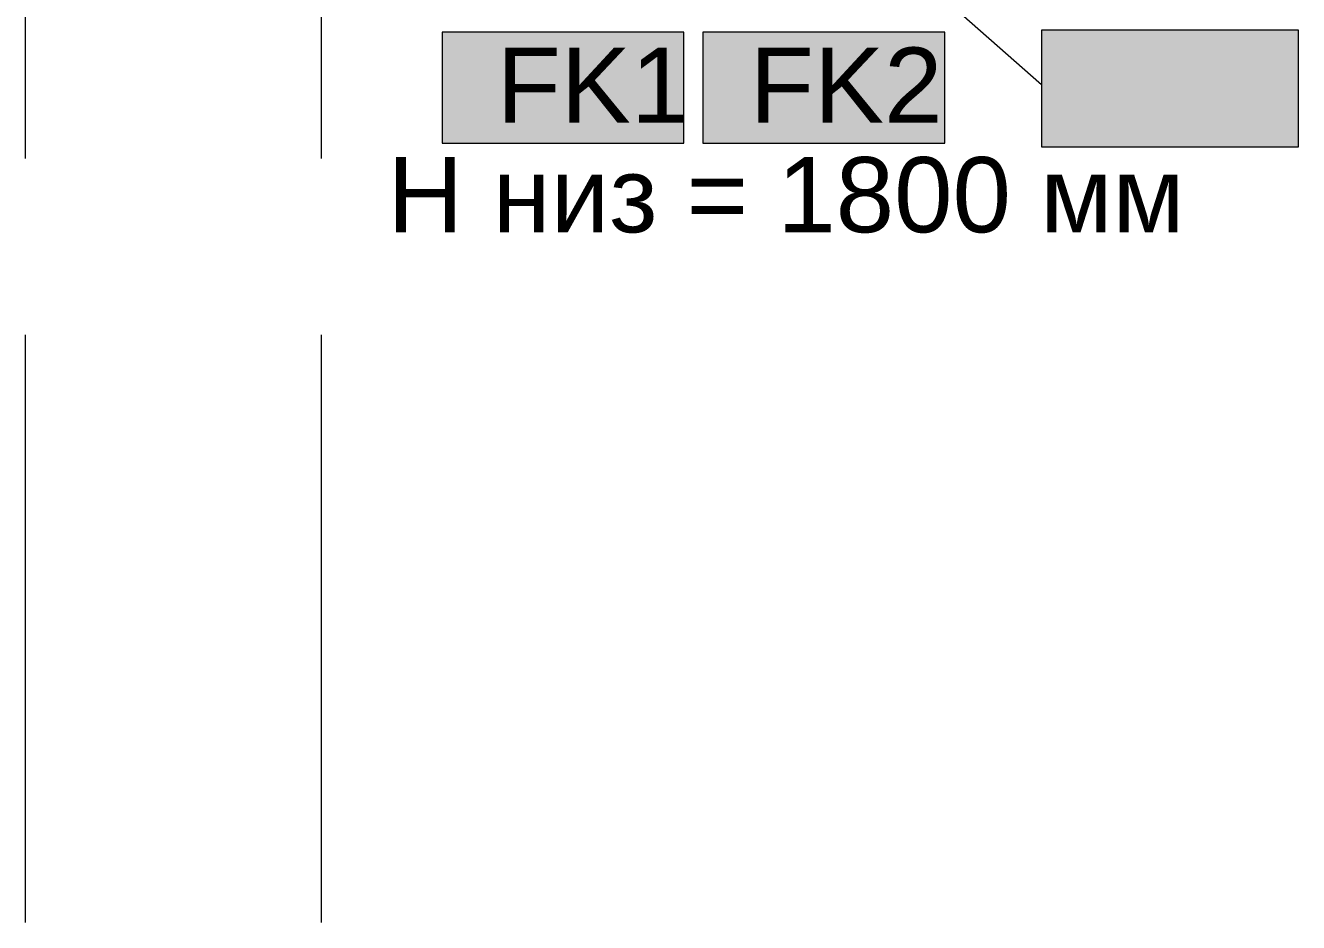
# Model space of a CAD drawing. Header units: millimetres. Extents: x -3817 to 677485, y -22715 to 103890.
# Drawn here: x 42603 to 46042, y 5926 to 8349 of the extents above; entities that cross this region are included whole.
import ezdxf

# ---------------------------------------------------------------- set-up
doc = ezdxf.new("R2010")
doc.units = ezdxf.units.MM
doc.layers.add('PDF _Геометрия', color=7, linetype='Continuous', true_color=0x1d1d1d)
doc.layers.add('PDF _Сплошная заливка', color=7, linetype='Continuous', true_color=0xffffff)
doc.layers.add('PDF _Текст', color=7, linetype='Continuous')
doc.styles.add('PDF GOST-Common', font='arial.ttf')

msp = doc.modelspace()

# ---------------------------------------------------------------- linework, layer by layer
at = {"layer": 'PDF _Геометрия', "color": 7, "lineweight": 9}
msp.add_lwpolyline([(44471.3, 8961.1), (45348, 8189)], dxfattribs=at)
at = {"layer": 'PDF _Геометрия', "color": 253, "lineweight": 9, "true_color": 0xaaaaaa}
for points in [[(42603.3, 7989.8), (42603.3, 8624.8)], [(43403.3, 7989.8), (43403.3, 8624.8)], [(42603.3, 5926), (42603.3, 7513.5)], [(43403.3, 5926), (43403.3, 7513.5)]]:
    msp.add_lwpolyline(points, dxfattribs=at)
at = {"layer": 'PDF _Геометрия', "color": 7, "lineweight": 9}
for points in [[(44381.8, 8330.9), (43728.7, 8330.9), (43728.7, 8030.9), (44381.8, 8030.9)], [(45086.4, 8330.9), (44433.3, 8330.9), (44433.3, 8030.9), (45086.4, 8030.9)], [(46041.9, 8336.5), (45348, 8336.5), (45348, 8021.2), (46041.9, 8021.2)], [(46041.9, 8336.5), (45348, 8336.5), (45348, 8021.2), (46041.9, 8021.2)]]:
    msp.add_lwpolyline(points, close=True, dxfattribs=at)
at = {"layer": 'PDF _Сплошная заливка', "lineweight": 9, "transparency": 33554559}
for points in [[(44381.8, 8330.9), (43728.7, 8330.9), (44381.8, 8030.9), (43728.7, 8030.9)], [(45086.4, 8330.9), (44433.3, 8330.9), (45086.4, 8030.9), (44433.3, 8030.9)], [(46041.9, 8336.5), (45348, 8336.5), (46041.9, 8021.2), (45348, 8021.2)]]:
    msp.add_solid(points, dxfattribs=at)

# ---------------------------------------------------------------- texts
at = {"layer": 'PDF _Текст', "char_height": 203.2, "attachment_point": 4, "style": 'PDF GOST-Common'}
for s, insert in [('FK1', (43875.8, 8187.5)), ('FK2', (44559.7, 8187.5))]:
    msp.add_mtext(s, dxfattribs=dict(at, insert=insert))
at = {"layer": 'PDF _Текст', "color": 250, "true_color": 0x3c3c3c, "insert": (43581.1, 7890.3), "char_height": 203.2, "attachment_point": 4, "style": 'PDF GOST-Common'}
msp.add_mtext('H низ = 1800 мм', dxfattribs=at)

doc.saveas('drawing.dxf')
